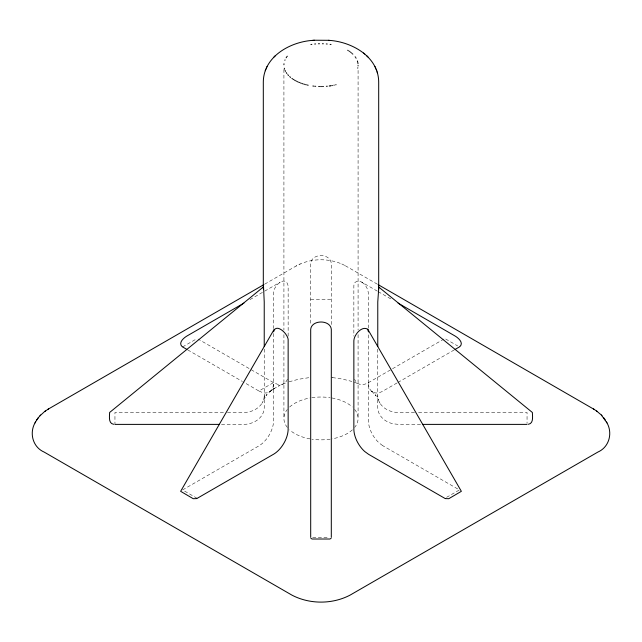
<?xml version="1.0" encoding="UTF-8"?>
<svg xmlns="http://www.w3.org/2000/svg" width="642" height="642" viewBox="0 0 642 642"><rect width="100%" height="100%" fill="white"/><g stroke="black" fill="none" stroke-linecap="round" stroke-linejoin="round"><path stroke-width="0.48" stroke-dasharray="3.21 2.41" d="M263.517 400.022L266.663 394.726L266.021 395.48L270.25 391.339M262.072 403.104L262.642 402.101M269.552 391.909L270.876 390.834M270.186 391.387L273.596 388.916M287.359 379.189A20.311 11.725 60 0 1 287.014 380.016L286.621 380.794A20.672 11.933 60 0 1 282.36 384.237L281.581 384.43A20.945 12.094 60 0 1 277.208 384.165L273.5 382.6L258.911 391.002L243.238 381.95M273.636 388.892L279.19 385.738L278.548 386.067L286.709 382.576M288.146 336.127L288.146 285.987C285.77 273.741 271.895 287.159 273.572 294.397L273.572 328.495M264.737 284.125L295.986 266.085C310.014 258.277 327.789 257.755 342.403 264.255M249.955 299.621L263.782 291.645M264.648 291.147L280.201 282.159M182.585 346.937L196.3 339.016M443.975 339.024L368.596 382.544A20.953 12.102 -60 0 1 365.731 383.876L364.792 384.165A20.945 12.094 -60 0 1 360.419 384.43L359.64 384.245A20.672 11.933 -60 0 1 355.379 380.794L354.986 380.016A20.311 11.725 -60 0 1 354.641 379.189M397.029 382.953L383.17 390.954A20.953 12.102 -60 0 1 380.305 392.286L379.366 392.583A20.945 12.094 -60 0 1 374.992 392.84L374.206 392.655A20.672 11.933 -60 0 1 369.952 389.204L369.551 388.434A20.311 11.725 -60 0 1 368.42 382.648M397.896 382.455L454.215 349.938M446.559 497.357L459.415 489.934L382.776 445.684M295.986 266.085L296.66 265.748M299.597 264.255L300.191 263.958M289.125 381.757L298.514 379.286L309.58 377.576M310.696 299.477L331.304 299.477M223.472 412.485L114.95 412.485L114.95 424.386M227.453 412.485L243.382 412.485A20.953 17.109 0 0 0 247.435 412.164L248.767 411.915A20.945 17.101 0 0 0 254.946 409.652L256.054 409.01A20.672 16.877 0 0 0 262.08 403.104M414.547 412.485L398.618 412.485A20.953 17.109 0 0 1 394.565 412.164L393.233 411.915A20.945 17.101 0 0 1 387.054 409.652L385.946 409.01A20.672 16.877 0 0 1 379.92 403.104M418.528 412.485L527.05 412.485L527.05 423.391M221.482 424.386L243.382 424.386A20.953 17.109 0 0 0 247.435 424.065L248.767 423.808A20.945 17.101 0 0 0 254.946 421.553L256.054 420.911A20.672 16.877 0 0 0 262.08 415.005L262.642 414.002A20.311 16.58 0 0 0 264.239 407.558L264.231 348.63M420.518 424.386L398.618 424.386L393.233 423.808A20.945 17.101 0 0 1 387.054 421.553L385.946 420.911A20.672 16.877 0 0 1 379.92 415.005L379.358 414.002A20.311 16.58 0 0 1 377.761 407.558L377.769 348.63M312.662 537.402L329.338 537.402M331.457 377.48L332.612 377.592M332.42 377.576L342.411 379.061L351.872 381.436M354.328 382.239L358.886 383.972M345.34 265.748L377.263 284.125M341.809 263.958L346.014 266.085M377.352 291.147L361.799 282.159C358.693 279.711 353.317 281.613 353.854 285.987L353.854 336.127M258.911 391.002L262.634 392.583A20.945 12.094 60 0 0 267.008 392.84L267.794 392.655A20.672 11.933 60 0 0 272.048 389.204L272.449 388.434A20.311 11.725 60 0 0 273.58 382.648M273.404 382.544L198.025 339.024M378.218 291.645L392.045 299.621M445.7 339.016L457.698 345.942M187.785 349.938L242.371 381.452M197.158 498.353L182.585 489.934L258.83 445.917A20.953 12.102 -60 0 0 261.695 443.935L262.634 443.149A20.945 12.094 -60 0 0 267.008 438.358L267.794 437.266A20.672 11.933 -60 0 0 272.048 428.904L272.449 427.668A20.311 11.725 -60 0 0 273.58 420.582L273.572 332.339M361.799 282.159C365.964 284.687 368.331 289.614 368.428 294.397L368.428 328.495M382.656 445.604L379.366 443.149A20.945 12.094 60 0 1 374.992 438.358L374.206 437.266A20.672 11.933 60 0 1 369.952 428.904L369.551 427.668A20.311 11.725 60 0 1 368.42 420.582L368.428 332.339M371.477 391.122L372.448 391.909L372.095 391.62M371.75 391.339L375.979 395.48L375.337 394.726L378.483 400.022M379.358 402.101L379.928 403.104M358.084 70.395L358.084 330.06M358.084 334.618L358.084 418.696M331.304 324.523L331.304 263.774C330.694 252.876 311.306 252.892 310.696 263.774L310.696 324.523M283.916 69.44L283.916 330.1M283.916 334.667L283.916 418.736M264.239 395.665A20.311 16.58 0 0 1 262.642 402.101M379.358 402.101A20.311 16.58 0 0 1 377.761 395.665M354.665 409.452A37.092 21.411 0 0 1 354.697 427.379M352.386 429.843A37.092 21.411 0 0 1 332.034 438.879M330.165 439.184A37.092 21.411 0 0 1 311.908 439.2M310.038 438.895A37.092 21.411 0 0 1 289.654 429.883M287.335 427.42A37.092 21.411 0 0 1 287.303 409.492M289.614 407.028A37.092 21.411 0 0 1 309.966 397.992M311.835 397.687A37.092 21.411 0 0 1 330.092 397.679M331.962 397.976A37.092 21.411 0 0 1 352.346 406.988M274.327 388.442L272.906 389.373L274.327 388.442"/><path stroke-width="0.96" d="M329.426 40.374C352.009 41.923 378.443 56.665 378.692 81.959L378.692 288.892L377.769 301.933L377.769 346.519M264.231 346.519L264.231 301.933L263.541 286.854M358.059 65.949L358.084 65.388M283.916 64.754L283.989 63.751M273.588 331.802C275.988 322.18 289.052 334.578 288.146 340.75L288.146 428.992A20.311 11.725 -60 0 1 287.014 436.078L286.621 437.314A20.672 11.933 -60 0 1 282.36 445.676L281.581 446.776A20.945 12.094 -60 0 1 277.208 451.559L276.269 452.353A20.953 12.102 -60 0 1 273.404 454.327L197.158 498.353M357.714 68.18L357.811 67.739M312.574 40.374C289.991 41.923 263.557 56.665 263.308 81.959L263.308 288.892M265.25 70.756L265.467 70.203M265.636 69.753L265.852 69.2M284.863 60.316L285.04 59.883M35.559 421.979C28.962 432.323 32.437 447.033 44.17 452.088L291.861 595.086C309.669 604.443 332.331 604.443 350.139 595.086L597.83 452.088C609.563 447.033 613.038 432.323 606.441 421.979M266.326 68.092L266.59 67.538M266.783 67.129L267.048 66.583M274.198 329.274L180.643 491.315L193.226 498.698L196.677 498.593M36.69 420.069L38.456 417.581M35.021 422.901L37.204 419.186M286.147 57.804L286.533 57.218M331.103 538.365L329.924 539.015L312.076 539.015L310.897 538.365M286.91 56.697L287.303 56.191M40.021 415.751L44.683 411.482L48.575 408.922L263.87 284.631M37.79 418.351L40.639 415.021M274.046 56.953L274.519 56.488M274.72 56.287L275.193 55.822M263.589 286.773L109.621 412.485C109.589 416.112 108.153 423.551 113.666 424.282M459.865 346.648C464.182 342.635 457.778 337.403 454.263 335.549L398.088 303.12M44.683 411.482L45.413 411.008M47.901 409.363L48.575 408.922M243.912 303.12L187.737 335.549C184.222 337.403 177.818 342.635 182.135 346.648M455.082 349.433L459.415 346.937M335.678 84.8L336.087 84.696M333.872 85.209L334.289 85.121M528.334 424.282C533.847 423.551 532.411 416.112 532.379 412.485L378.411 286.773M332.034 85.571L332.46 85.498M310.897 44.531L311.835 44.386M330.165 85.884L331.103 85.731M329.226 86.012L329.972 85.908M312.381 40.39L313.408 40.285M314.09 40.229L328.768 40.31M314.676 44.033L315.639 43.945M326.361 86.317L327.324 86.229M313.232 40.31L314.243 40.213M318.416 43.768L319.507 43.736M322.493 86.526L323.464 86.493M320.551 86.542L321.522 86.542M114.95 424.386L219.492 424.386M422.508 424.386L527.05 424.386M322.412 43.736L323.383 43.76M318.617 86.501L319.588 86.526M326.28 43.937L327.243 44.025M314.757 86.237L315.72 86.325M328.592 40.285L329.619 40.39M312.855 86.02L313.802 86.14M330.092 44.37L331.031 44.515M307.293 85.025L308.2 85.225M305.512 84.584L306.394 84.816M303.762 84.094L304.629 84.343M302.069 83.548L302.912 83.829M300.424 82.946L301.242 83.251M445.323 498.593L448.774 498.698L461.357 491.315L367.802 329.274C361.863 325.438 354.023 334.803 353.854 340.75L353.854 428.992A20.311 11.725 60 0 0 354.986 436.078L355.379 437.314A20.672 11.933 60 0 0 359.64 445.676L360.419 446.776A20.945 12.094 60 0 0 364.792 451.559L368.572 454.311L444.842 498.353M298.843 82.304L299.629 82.633M297.318 81.606L298.073 81.959M295.85 80.868L296.572 81.245M294.461 80.09L295.151 80.483M378.13 284.631L594.099 409.363M182.585 346.937L186.918 349.433M347.683 50.261L348.205 50.582M293.137 79.271L293.795 79.68M596.587 411.008L601.361 415.021L606.979 422.901M593.425 408.922L597.317 411.482M348.991 51.087L349.489 51.424M291.901 78.404L292.511 78.838M350.227 51.946L350.692 52.299M363.541 53.021L364.07 53.446M364.231 53.583L364.768 54.016M351.383 52.853L351.816 53.214M290.617 77.417L289.654 76.575M352.45 53.784L352.851 54.161M366.807 55.822L367.28 56.287M367.481 56.488L367.954 56.953M288.563 75.515L287.752 74.624M601.361 415.021L601.979 415.751M603.544 417.581L604.21 418.351M355.138 56.761L355.435 57.178M286.862 73.501L286.22 72.562M355.853 57.804L356.109 58.229M604.796 419.186L605.31 420.069M285.529 71.39L285.064 70.427M367.802 329.274L368.412 331.802M374.952 66.583L375.217 67.129M375.409 67.538L375.674 68.092M378.459 286.854L378.692 288.892M376.148 69.2L376.364 69.753M376.533 70.203L376.75 70.756M357.369 60.934L357.546 61.48M284.591 69.216L284.302 68.229M377.127 71.888L377.287 72.45M377.432 72.931L377.592 73.501M357.634 61.784L357.827 62.595M357.947 63.269L358.003 63.71M331.304 537.402L331.304 329.314C330.333 319.572 311.667 319.572 310.696 329.314L310.696 537.402"/></g></svg>
